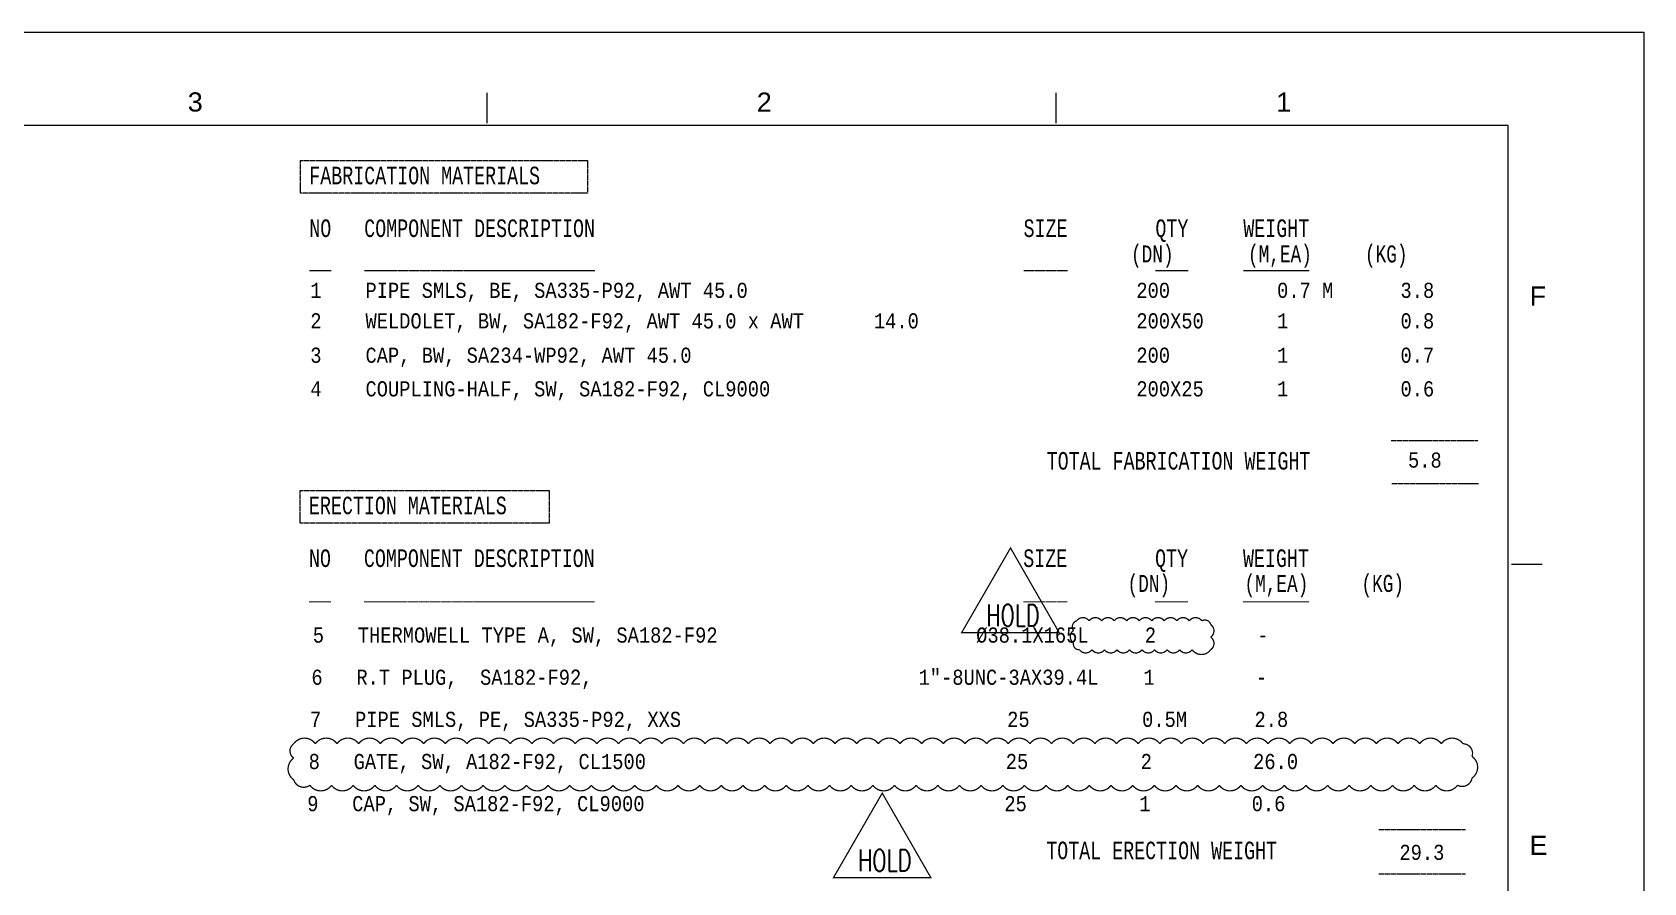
# Model space of a CAD drawing. Header units: inches. Extents: x 996 to 1837, y 0 to 594.
# Drawn here: x 1539.1 to 1836.8, y 436.9 to 594 of the extents above; entities that cross this region are included whole.
import ezdxf
from ezdxf.enums import TextEntityAlignment as Align

# ---------------------------------------------------------------- set-up
doc = ezdxf.new("R2010")
doc.units = ezdxf.units.IN
doc.header["$MEASUREMENT"] = 0
doc.linetypes.add('Solid', pattern=[1, 1, 0])
for name, color, linetype in [('3', 3, 'Continuous'), ('BG 0 -1', 7, 'Continuous'), ('MAT-LIST', 7, 'Continuous'), ('Rev.4', 6, 'Continuous')]:
    doc.layers.add(name, color=color, linetype=linetype)
doc.layers.add('borderText', color=2, linetype='Solid', lineweight=13)
doc.styles.add('Arial', font='arial.ttf')
doc.styles.add('fixedText', font='MONOTXT8.shx', dxfattribs={"width": 0.85})
doc.styles.add('MONOTXT', font='MONOTXT.shx', dxfattribs={"width": 0.8})
doc.styles.add('ROMANS', font='romans.shx', dxfattribs={"width": 0.8})

msp = doc.modelspace()

# ---------------------------------------------------------------- linework, layer by layer
at = {"layer": 'BG 0 -1', "color": 7, "linetype": 'Continuous', "lineweight": 9}
for p, q in [((995.8, 594), (1836.8, 594)), ((1836.8, 594), (1836.8, 0)), ((1623.13, 577.17), (1623.13, 582.83)), ((1728.25, 577.17), (1728.25, 582.83)), ((1811.73, 576.75), (1020.92, 576.75)), ((1811.73, 18.11), (1811.73, 576.75)), ((1812.36, 495.71), (1818.02, 495.71))]:
    msp.add_line(p, q, dxfattribs=at)
at = {"layer": 'borderText'}
for p, q in [((1790.14, 518.57), (1806.13, 518.57)), ((1790.27, 510.62), (1806.26, 510.62)), ((1787.86, 446.7), (1803.85, 446.7)), ((1787.86, 438.51), (1803.85, 438.51))]:
    msp.add_line(p, q, dxfattribs=at)
at = {"layer": 'borderText', "flags": 128}
for points in [[(1588.65, 564.29), (1588.65, 570.28), (1641.7, 570.28), (1641.7, 564.29)], [(1588.6, 503.32), (1588.6, 509.32), (1634.61, 509.32), (1634.61, 503.32)]]:
    msp.add_lwpolyline(points, close=True, dxfattribs=at)
at = {"layer": 'Rev.4', "color": 1, "const_width": 0.238}
for points in [[(1719.82, 498.72), (1710.8, 483.09), (1728.8, 483.09)], [(1696.12, 453.43), (1687.11, 437.8), (1705.11, 437.8)]]:
    msp.add_lwpolyline(points, close=True, dxfattribs=at)
for points in [[(1756.8, 479.93, 0.520567), (1756.8, 482.25, 0.520567), (1756.8, 484.56, 0.520567), (1755.17, 485.25, 0.520567), (1752.85, 485.25, 0.520567), (1750.54, 485.25, 0.520567), (1748.23, 485.25, 0.520567), (1745.91, 485.25, 0.520567), (1743.6, 485.25, 0.520567), (1741.28, 485.25, 0.520567), (1738.97, 485.25, 0.520567), (1736.66, 485.25, 0.520567), (1734.34, 485.25, 0.520567), (1732.03, 485.25, 0.520567), (1731.47, 483.49, 0.520567), (1731.47, 481.17, 0.520567), (1732.55, 479.93, 0.520567), (1734.86, 479.93, 0.520567), (1737.18, 479.93, 0.520567), (1739.49, 479.93, 0.520567), (1741.8, 479.93, 0.520567), (1744.12, 479.93, 0.520567), (1746.43, 479.93, 0.520567), (1748.75, 479.93, 0.520567), (1751.06, 479.93, 0.520567), (1753.37, 479.93, 0.520567)], [(1587.4, 462.55, -0.520567), (1591.4, 462.55, -0.520567), (1595.4, 462.55, -0.520567), (1599.4, 462.55, -0.520567), (1603.4, 462.55, -0.520567), (1607.4, 462.55, -0.520567), (1611.4, 462.55, -0.520567), (1615.4, 462.55, -0.520567), (1619.4, 462.55, -0.520567), (1623.4, 462.55, -0.520567), (1627.4, 462.55, -0.520567), (1631.4, 462.55, -0.520567), (1635.4, 462.55, -0.520567), (1639.4, 462.55, -0.520567), (1643.4, 462.55, -0.520567), (1647.4, 462.55, -0.520567), (1651.4, 462.55, -0.520567), (1655.4, 462.55, -0.520567), (1659.4, 462.55, -0.520567), (1663.4, 462.55, -0.520567), (1667.4, 462.55, -0.520567), (1671.4, 462.55, -0.520567), (1675.4, 462.55, -0.520567), (1679.4, 462.55, -0.520567), (1683.4, 462.55, -0.520567), (1687.4, 462.55, -0.520567), (1691.4, 462.55, -0.520567), (1695.4, 462.55, -0.520567), (1699.4, 462.55, -0.520567), (1703.4, 462.55, -0.520567), (1707.4, 462.55, -0.520567), (1711.4, 462.55, -0.520567), (1715.4, 462.55, -0.520567), (1719.4, 462.55, -0.520567), (1723.4, 462.55, -0.520567), (1727.4, 462.55, -0.520567), (1731.4, 462.55, -0.520567), (1735.4, 462.55, -0.520567), (1739.4, 462.55, -0.520567), (1743.4, 462.55, -0.520567), (1747.4, 462.55, -0.520567), (1751.4, 462.55, -0.520567), (1755.4, 462.55, -0.520567), (1759.4, 462.55, -0.520567), (1763.4, 462.55, -0.520567), (1767.4, 462.55, -0.520567), (1771.4, 462.55, -0.520567), (1775.4, 462.55, -0.520567), (1779.4, 462.55, -0.520567), (1783.4, 462.55, -0.520567), (1787.4, 462.55, -0.520567), (1791.4, 462.55, -0.520567), (1795.4, 462.55, -0.520567), (1799.4, 462.55, -0.520567), (1803.4, 462.55, -0.520567), (1805.07, 460.21, -0.520567), (1805.07, 456.21, -0.520567), (1802.39, 454.89, -0.520567), (1798.39, 454.89, -0.520567), (1794.39, 454.89, -0.520567), (1790.39, 454.89, -0.520567), (1786.39, 454.89, -0.520567), (1782.39, 454.89, -0.520567), (1778.39, 454.89, -0.520567), (1774.39, 454.89, -0.520567), (1770.39, 454.89, -0.520567), (1766.39, 454.89, -0.520567), (1762.39, 454.89, -0.520567), (1758.39, 454.89, -0.520567), (1754.39, 454.89, -0.520567), (1750.39, 454.89, -0.520567), (1746.39, 454.89, -0.520567), (1742.39, 454.89, -0.520567), (1738.39, 454.89, -0.520567), (1734.39, 454.89, -0.520567), (1730.39, 454.89, -0.520567), (1726.39, 454.89, -0.520567), (1722.39, 454.89, -0.520567), (1718.39, 454.89, -0.520567), (1714.39, 454.89, -0.520567), (1710.39, 454.89, -0.520567), (1706.39, 454.89, -0.520567), (1702.39, 454.89, -0.520567), (1698.39, 454.89, -0.520567), (1694.39, 454.89, -0.520567), (1690.39, 454.89, -0.520567), (1686.39, 454.89, -0.520567), (1682.39, 454.89, -0.520567), (1678.39, 454.89, -0.520567), (1674.39, 454.89, -0.520567), (1670.39, 454.89, -0.520567), (1666.39, 454.89, -0.520567), (1662.39, 454.89, -0.520567), (1658.39, 454.89, -0.520567), (1654.39, 454.89, -0.520567), (1650.39, 454.89, -0.520567), (1646.39, 454.89, -0.520567), (1642.39, 454.89, -0.520567), (1638.39, 454.89, -0.520567), (1634.39, 454.89, -0.520567), (1630.39, 454.89, -0.520567), (1626.39, 454.89, -0.520567), (1622.39, 454.89, -0.520567), (1618.39, 454.89, -0.520567), (1614.39, 454.89, -0.520567), (1610.39, 454.89, -0.520567), (1606.39, 454.89, -0.520567), (1602.39, 454.89, -0.520567), (1598.39, 454.89, -0.520567), (1594.39, 454.89, -0.520567), (1590.39, 454.89, -0.520567), (1587.4, 455.9, -0.520567), (1587.4, 459.9, -0.520567)]]:
    msp.add_lwpolyline(points, format="xyb", close=True, dxfattribs=at)

# ---------------------------------------------------------------- texts
at = {"layer": '3', "color": 2, "style": 'ROMANS', "width": 0.7}
for p in [(1721.22, 486.27), (1697.53, 440.99)]:
    msp.add_text('HOLD ', height=4, dxfattribs=at).set_placement(p, align=Align.MIDDLE_CENTER)
at = {"layer": 'BG 0 -1', "color": 7, "style": 'Arial', "width": 1.008516}
for s, p in [('3', (1569.21, 581.12)), ('2', (1674.33, 581.12)), ('1', (1770.29, 581.1))]:
    msp.add_text(s, height=3.54, dxfattribs=at).set_placement(p, align=Align.MIDDLE)
at = {"layer": 'BG 0 -1', "color": 7, "style": 'Arial'}
for s, width, p in [('F', 0.993934, (1815.74, 543.5)), ('E', 1.004063, (1815.71, 442.02))]:
    msp.add_text(s, height=3.54, dxfattribs=dict(at, width=width)).set_placement(p)
at = {"layer": 'borderText', "style": 'fixedText', "width": 0.7225}
for s, height, p in [('FABRICATION MATERIALS', 3.2463, (1590.28, 565.91)), ('NO   COMPONENT DESCRIPTION                                       SIZE        QTY     WEIGHT  ', 3.2463, (1590.28, 556.17)), (' (DN)       (M,EA)     (KG)  ', 3.1409, (1740.13, 551.47)), ('__   _____________________                                       ____        ___     ______  ', 3.2463, (1590.28, 550.36)), ('TOTAL FABRICATION WEIGHT', 3.2463, (1726.5, 513.2)), ('ERECTION MATERIALS', 3.2463, (1590.22, 504.95)), ('NO   COMPONENT DESCRIPTION                                       SIZE        QTY     WEIGHT  ', 3.2463, (1590.22, 495.21)), (' (DN)       (M,EA)     (KG)  ', 3.1409, (1739.48, 490.6)), ('__   _____________________                                       ____        ___     ______  ', 3.2463, (1590.22, 489.18)), ('TOTAL ERECTION WEIGHT', 3.2463, (1726.42, 441.22))]:
    msp.add_text(s, height=height, dxfattribs=at).set_placement(p)
at = {"layer": 'MAT-LIST', "color": 2, "style": 'MONOTXT', "width": 0.8571}
for s, p in [('1', (1590.46, 544.92)), ('PIPE SMLS, BE, SA335-P92, AWT 45.0', (1600.66, 544.92)), ('200', (1743.06, 544.92)), ('0.7 M', (1769.06, 544.92)), ('3.8', (1791.86, 544.92)), ('2', (1590.46, 539.28)), ('WELDOLET, BW, SA182-F92, AWT 45.0 x AWT', (1600.66, 539.28)), ('14.0', (1694.58, 539.28)), ('200X50', (1743.06, 539.28)), ('1', (1769.06, 539.28)), ('0.8', (1791.86, 539.28)), ('3', (1590.46, 532.93)), ('CAP, BW, SA234-WP92, AWT 45.0', (1600.66, 532.93)), ('200', (1743.06, 532.93)), ('1', (1769.06, 532.93)), ('0.7', (1791.86, 532.93)), ('4', (1590.46, 526.72)), ('COUPLING-HALF, SW, SA182-F92, CL9000', (1600.66, 526.72)), ('200X25', (1743.06, 526.72)), ('1', (1769.06, 526.72)), ('0.6', (1791.86, 526.72)), ('5.8', (1793.25, 513.56)), ('5   THERMOWELL TYPE A, SW, SA182-F92                       %%C38.1X165L     2         -', (1590.93, 481.23)), ('6   R.T PLUG,  SA182-F92,                             1"-8UNC-3AX39.4L    1         -', (1590.67, 473.44)), ('7   PIPE SMLS, PE, SA335-P92, XXS                             25          0.5M      2.8', (1590.42, 465.66)), ('8   GATE, SW, A182-F92, CL1500                                25          2         26.0', (1590.16, 457.87)), ('9   CAP, SW, SA182-F92, CL9000                                25          1         0.6', (1589.9, 450.09)), ('29.3', (1791.66, 441.09))]:
    msp.add_text(s, height=2.8, dxfattribs=at).set_placement(p)

doc.saveas('drawing.dxf')
